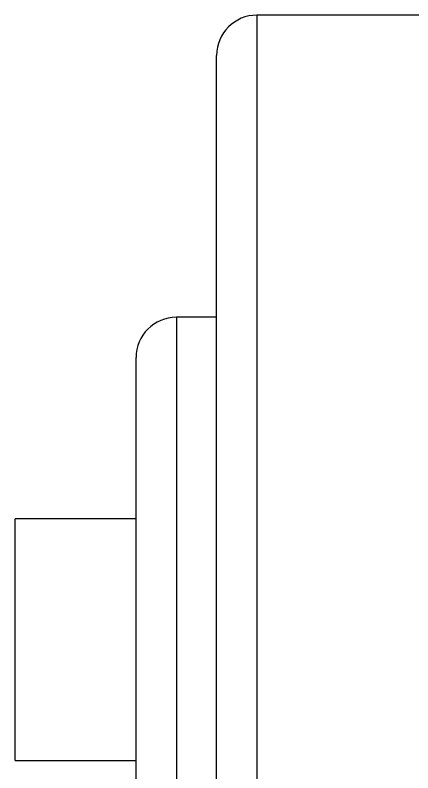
# Model space of a CAD drawing. Header units: millimetres. Extents: x -213 to 452, y 0 to 414.
# Drawn here: x 55.292 to 57.759, y 203.264 to 207.966 of the extents above; entities that cross this region are included whole.
import ezdxf

# ---------------------------------------------------------------- set-up
doc = ezdxf.new("R2010")
doc.units = ezdxf.units.MM

msp = doc.modelspace()

# ---------------------------------------------------------------- linework, layer by layer
at = {"color": 7, "linetype": 'Continuous', "lineweight": 25}
for p, q in [((61.1517, 207.9664), (56.7921, 207.9664)), ((56.5421, 204.0914), (56.5421, 207.7164)), ((56.5421, 206.0914), (56.2921, 206.0914)), ((56.0421, 204.0914), (56.0421, 205.8414)), ((56.0421, 204.8414), (55.2921, 204.8414)), ((55.2921, 204.0914), (55.2921, 204.8414)), ((55.2921, 203.3414), (55.2921, 204.0914)), ((56.0421, 202.3414), (56.0421, 204.0914)), ((56.5421, 200.4664), (56.5421, 204.0914)), ((55.2921, 203.3414), (56.0421, 203.3414))]:
    msp.add_line(p, q, dxfattribs=at)
at = {"color": 8, "linetype": 'Continuous', "lineweight": 25}
for p, q in [((56.7921, 207.9664), (56.7921, 204.0914)), ((56.2921, 206.0914), (56.2921, 204.0914)), ((56.2921, 204.0914), (56.2921, 202.0914)), ((56.7921, 204.0914), (56.7921, 200.2164))]:
    msp.add_line(p, q, dxfattribs=at)
at = {"color": 7, "linetype": 'Continuous', "lineweight": 25}
for centre in [(56.7921, 207.7164), (56.2921, 205.8414)]:
    msp.add_arc(centre, 0.25, 90, 180, dxfattribs=at)

doc.saveas('drawing.dxf')
